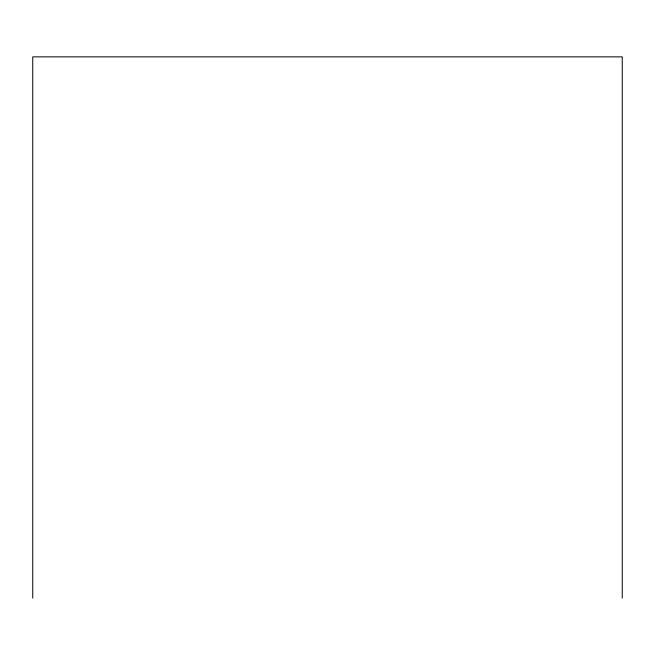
<?xml version="1.0" encoding="UTF-8"?>
<svg xmlns="http://www.w3.org/2000/svg" width="655" height="655" viewBox="0 0 655 655"><rect width="100%" height="100%" fill="white"/><g stroke="black" fill="none" stroke-linecap="round" stroke-linejoin="round"><path stroke-width="0.98" d="M622.25 598.138L622.25 56.862L32.75 56.862L32.75 598.138"/></g></svg>
